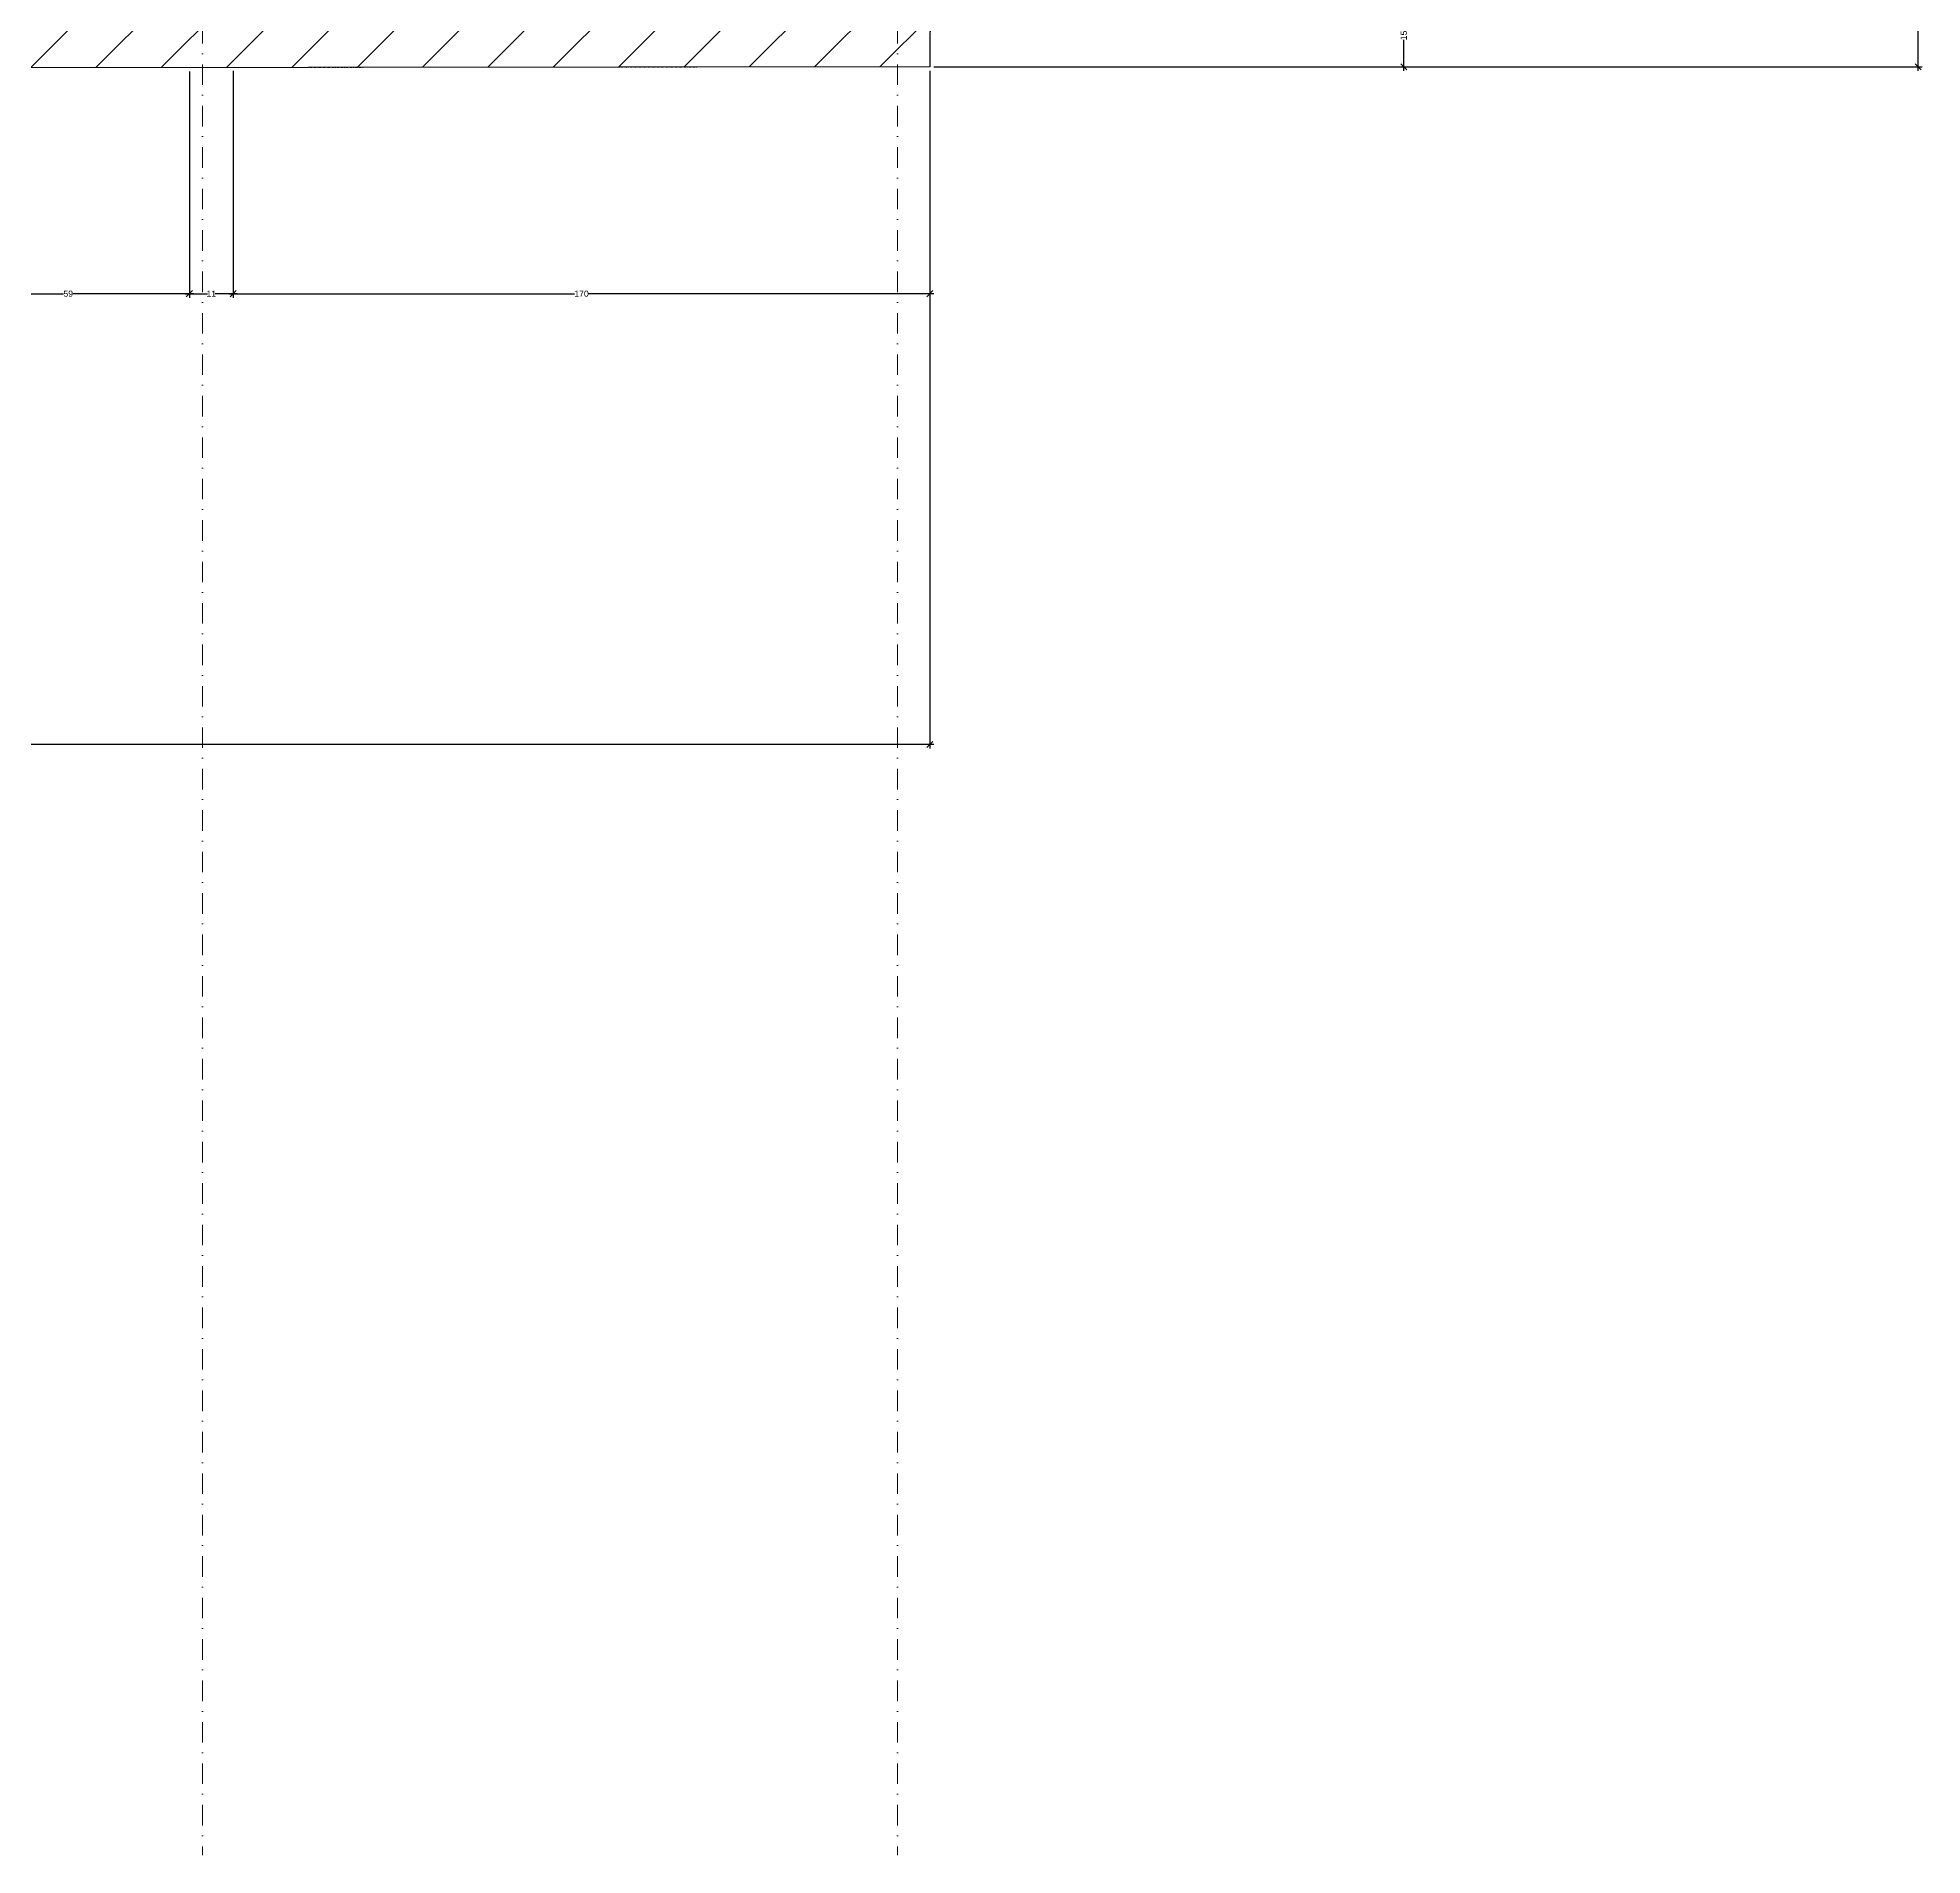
# Model space of a CAD drawing. Header units: centimetres. Extents: x -3748 to 36104, y 2014 to 15840.
# Drawn here: x -1833.7 to -1374.3, y 4840.6 to 5283.6 of the extents above; entities that cross this region are included whole.
import ezdxf

# ---------------------------------------------------------------- set-up
doc = ezdxf.new("R2010")
doc.units = ezdxf.units.CM
doc.header["$MEASUREMENT"] = 0
doc.linetypes.add('DASHDOT', pattern=[1, 0.5, -0.25, 0, -0.25])
doc.layers.get('0').update_dxf_attribs({"lineweight": 18})
doc.layers.get('DEFPOINTS').update_dxf_attribs({"color": 210})
for name, color, linetype, lineweight in [('Dettagli', 3, 'Continuous', 18), ('linee', 252, 'DASHDOT', 13), ('Muri esterni', 1, 'Continuous', 30), ('Quote', 5, 'Continuous', 18)]:
    doc.layers.add(name, color=color, linetype=linetype, lineweight=lineweight)
doc.styles.get("Standard").update_dxf_attribs({"font": 'Arial.ttf'})
doc.dimstyles.get("Standard").update_dxf_attribs({"dimtxt": 1.5, "dimasz": 1.5, "dimexe": 1, "dimexo": 1, "dimgap": 0.09, "dimtad": 0, "dimdec": 0, "dimzin": 0, "dimdsep": 46, "dimtxsty": 'Standard', "dimblk": 'OBLIQUE', "dimblk1": 'OBLIQUE', "dimblk2": 'OBLIQUE', "dimcen": 0.09, "dimdle": 1, "dimadec": 0, "dimazin": 0, "dimtfac": 1, "dimtdec": 0, "dimtofl": 0, "dimtmove": 0, "dimatfit": 3, "dimldrblk": 'OBLIQUE', "dimfxl": 1, "dimtolj": 1, "dimtzin": 0, "dimarcsym": 0})

# ---------------------------------------------------------------- blocks, each defined once
blk = doc.blocks.new('_Oblique')
at = {"color": 0, "linetype": 'ByBlock', "lineweight": -2}
blk.add_line((-0.5, -0.5), (0.5, 0.5), dxfattribs=at)
blk = doc.blocks.new('*D14')
at = {"layer": 'DEFPOINTS', "color": 0, "transparency": 16777216}
for p in [(-2214.94, 5275.9), (-1616.23, 5276.5), (-2214.94, 5111.33)]:
    blk.add_point(p, dxfattribs=at)
at = {"layer": 'Quote', "color": 0, "lineweight": -2, "transparency": 16777216}
for p, q in [((-2214.94, 5274.9), (-2214.94, 5110.33)), ((-1616.23, 5275.5), (-1616.23, 5110.33)), ((-2215.94, 5111.33), (-1917.32, 5111.33)), ((-1615.23, 5111.33), (-1913.85, 5111.33))]:
    blk.add_line(p, q, dxfattribs=at)
at = {"layer": 'Quote', "color": 0, "lineweight": -2, "transparency": 16777216, "xscale": 1.5, "yscale": 1.5, "zscale": 1.5, "rotation": 180}
blk.add_blockref('_Oblique', (-2214.94, 5111.33), dxfattribs=at)
at = {"layer": 'Quote', "color": 0, "lineweight": -2, "transparency": 16777216, "xscale": 1.5, "yscale": 1.5, "zscale": 1.5}
blk.add_blockref('_Oblique', (-1616.23, 5111.33), dxfattribs=at)
at = {"layer": 'Quote', "color": 0, "transparency": 16777216, "insert": (-1915.58, 5111.33), "char_height": 1.5, "attachment_point": 5}
blk.add_mtext('\\A1;599', dxfattribs=at)
blk = doc.blocks.new('*D15')
at = {"layer": 'DEFPOINTS', "color": 0, "transparency": 16777216}
for p in [(-1614.55, 5789.72), (-1616.23, 5276.5), (-1375.3, 5276.5)]:
    blk.add_point(p, dxfattribs=at)
at = {"layer": 'Quote', "color": 0, "lineweight": -2, "transparency": 16777216}
for p, q in [((-1613.55, 5789.72), (-1374.3, 5789.72)), ((-1375.3, 5790.72), (-1375.3, 5534.85)), ((-1375.3, 5275.5), (-1375.3, 5531.37)), ((-1615.23, 5276.5), (-1374.3, 5276.5))]:
    blk.add_line(p, q, dxfattribs=at)
at = {"layer": 'Quote', "color": 0, "lineweight": -2, "transparency": 16777216, "xscale": 1.5, "yscale": 1.5, "zscale": 1.5}
for p, rotation in [((-1375.3, 5789.72), 90), ((-1375.3, 5276.5), 270)]:
    blk.add_blockref('_Oblique', p, dxfattribs=dict(at, rotation=rotation))
at = {"layer": 'Quote', "color": 0, "transparency": 16777216, "insert": (-1375.3, 5533.11), "char_height": 1.5, "attachment_point": 5, "rotation": 90}
blk.add_mtext('\\A1;513', dxfattribs=at)
blk = doc.blocks.new('*D20')
at = {"layer": 'DEFPOINTS', "color": 0, "transparency": 16777216}
for p in [(-1616.18, 5291.76), (-1616.23, 5276.5), (-1500.7, 5276.5)]:
    blk.add_point(p, dxfattribs=at)
at = {"layer": 'Quote', "color": 0, "lineweight": -2, "transparency": 16777216}
for p, q in [((-1500.7, 5292.76), (-1500.7, 5285.22)), ((-1615.18, 5291.76), (-1499.7, 5291.76)), ((-1500.7, 5275.5), (-1500.7, 5283.04)), ((-1615.23, 5276.5), (-1499.7, 5276.5))]:
    blk.add_line(p, q, dxfattribs=at)
at = {"layer": 'Quote', "color": 0, "lineweight": -2, "transparency": 16777216, "xscale": 1.5, "yscale": 1.5, "zscale": 1.5}
for p, rotation in [((-1500.7, 5291.76), 90), ((-1500.7, 5276.5), 270)]:
    blk.add_blockref('_Oblique', p, dxfattribs=dict(at, rotation=rotation))
at = {"layer": 'Quote', "color": 0, "transparency": 16777216, "insert": (-1500.7, 5284.13), "char_height": 1.5, "attachment_point": 5, "rotation": 90}
blk.add_mtext('\\A1;15', dxfattribs=at)
blk = doc.blocks.new('*D21')
at = {"layer": 'DEFPOINTS', "color": 0, "transparency": 16777216}
for p in [(-1786.08, 5276.5), (-1616.23, 5276.5), (-1786.08, 5221.19)]:
    blk.add_point(p, dxfattribs=at)
at = {"layer": 'Quote', "color": 0, "lineweight": -2, "transparency": 16777216}
for p, q in [((-1786.08, 5275.5), (-1786.08, 5220.19)), ((-1616.23, 5275.5), (-1616.23, 5220.19)), ((-1787.08, 5221.19), (-1702.83, 5221.19)), ((-1615.23, 5221.19), (-1699.48, 5221.19))]:
    blk.add_line(p, q, dxfattribs=at)
at = {"layer": 'Quote', "color": 0, "lineweight": -2, "transparency": 16777216, "xscale": 1.5, "yscale": 1.5, "zscale": 1.5, "rotation": 180}
blk.add_blockref('_Oblique', (-1786.08, 5221.19), dxfattribs=at)
at = {"layer": 'Quote', "color": 0, "lineweight": -2, "transparency": 16777216, "xscale": 1.5, "yscale": 1.5, "zscale": 1.5}
blk.add_blockref('_Oblique', (-1616.23, 5221.19), dxfattribs=at)
at = {"layer": 'Quote', "color": 0, "transparency": 16777216, "insert": (-1701.15, 5221.19), "char_height": 1.5, "attachment_point": 5}
blk.add_mtext('\\A1;170', dxfattribs=at)
blk = doc.blocks.new('*D22')
at = {"layer": 'DEFPOINTS', "color": 0, "transparency": 16777216}
for p in [(-1796.74, 5276.32), (-1786.08, 5276.5), (-1796.74, 5221.19)]:
    blk.add_point(p, dxfattribs=at)
at = {"layer": 'Quote', "color": 0, "lineweight": -2, "transparency": 16777216}
for p, q in [((-1796.74, 5275.32), (-1796.74, 5220.19)), ((-1786.08, 5275.5), (-1786.08, 5220.19)), ((-1797.74, 5221.19), (-1792.36, 5221.19)), ((-1785.08, 5221.19), (-1790.46, 5221.19))]:
    blk.add_line(p, q, dxfattribs=at)
at = {"layer": 'Quote', "color": 0, "lineweight": -2, "transparency": 16777216, "xscale": 1.5, "yscale": 1.5, "zscale": 1.5, "rotation": 180}
blk.add_blockref('_Oblique', (-1796.74, 5221.19), dxfattribs=at)
at = {"layer": 'Quote', "color": 0, "lineweight": -2, "transparency": 16777216, "xscale": 1.5, "yscale": 1.5, "zscale": 1.5}
blk.add_blockref('_Oblique', (-1786.08, 5221.19), dxfattribs=at)
at = {"layer": 'Quote', "color": 0, "transparency": 16777216, "insert": (-1791.41, 5221.19), "char_height": 1.5, "attachment_point": 5}
blk.add_mtext('\\A1;11', dxfattribs=at)
blk = doc.blocks.new('*D23')
at = {"layer": 'DEFPOINTS', "color": 0, "transparency": 16777216}
for p in [(-1855.81, 5276.26), (-1796.74, 5276.32), (-1855.81, 5221.19)]:
    blk.add_point(p, dxfattribs=at)
at = {"layer": 'Quote', "color": 0, "lineweight": -2, "transparency": 16777216}
for p, q in [((-1855.81, 5275.26), (-1855.81, 5220.19)), ((-1796.74, 5275.32), (-1796.74, 5220.19)), ((-1856.81, 5221.19), (-1827.44, 5221.19)), ((-1795.74, 5221.19), (-1825.11, 5221.19))]:
    blk.add_line(p, q, dxfattribs=at)
at = {"layer": 'Quote', "color": 0, "lineweight": -2, "transparency": 16777216, "xscale": 1.5, "yscale": 1.5, "zscale": 1.5, "rotation": 180}
blk.add_blockref('_Oblique', (-1855.81, 5221.19), dxfattribs=at)
at = {"layer": 'Quote', "color": 0, "lineweight": -2, "transparency": 16777216, "xscale": 1.5, "yscale": 1.5, "zscale": 1.5}
blk.add_blockref('_Oblique', (-1796.74, 5221.19), dxfattribs=at)
at = {"layer": 'Quote', "color": 0, "transparency": 16777216, "insert": (-1826.28, 5221.19), "char_height": 1.5, "attachment_point": 5}
blk.add_mtext('\\A1;59', dxfattribs=at)

msp = doc.modelspace()

# ---------------------------------------------------------------- hatches: boundary and pattern name
at = {"layer": 'Dettagli'}
h = msp.add_hatch(dxfattribs=at)
h.set_pattern_fill('ANSI31', color=256, scale=90)
h.paths.add_polyline_path([(-2213.99, 5860.95), (-2214.94, 5275.9), (-1616.23, 5276.5), (-1614.55, 5789.72)])
h.paths.add_polyline_path([(-2078.55, 5804.56), (-1785.76, 5772.1), (-1749.29, 5768.06), (-1630.85, 5767.67), (-1632.41, 5291.73), (-1984.67, 5291.14), (-1984.67, 5291.09), (-1989.47, 5291.08), (-2040.93, 5291.01), (-2040.93, 5290.99), (-2080.29, 5290.91), (-2080.29, 5290.67), (-2084.13, 5290.68), (-2084.13, 5290.9), (-2127.32, 5290.82), (-2174.71, 5290.79), (-2174.71, 5290.74), (-2179.51, 5290.73), (-2199.88, 5290.78), (-2197.92, 5804.32)], flags=16)
h.paths.add_polyline_path([(-1643.28, 5526.84), (-1643.24, 5540.71, -0.405059), (-1631.55, 5554), (-1631.38, 5606.05), (-1644.63, 5605.83), (-1644.75, 5569.5, -0.410708), (-1650.34, 5566.05), (-1695.57, 5566.19, 0.245087), (-1683.56, 5546.07), (-1683.62, 5526.76)], flags=0)
h.paths.add_polyline_path([(-1866.15, 5316.36), (-1935.08, 5316.59), (-1934.85, 5387.36), (-1865.92, 5387.13)], flags=0)
h.paths.add_polyline_path([(-2082.75, 5369.38, -0.394444), (-2081.84, 5368.56, -0.38268), (-2080.96, 5369.38), (-2004.52, 5369.13, -0.394444), (-2003.61, 5368.3), (-2003.66, 5354.71, -0.434263), (-2002.78, 5355.68), (-1990.17, 5355.64, -0.394444), (-1989.26, 5354.82), (-1989.27, 5349.88), (-1984.48, 5349.86), (-1984.62, 5304.75), (-2040.89, 5304.94), (-2040.93, 5290.99), (-2127.32, 5290.82), (-2127.27, 5305.22), (-2179.47, 5305.39), (-2179.32, 5350.5), (-2174.52, 5350.49), (-2174.5, 5355.27, -0.434263), (-2173.62, 5356.24), (-2161.02, 5356.2, -0.394444), (-2160.11, 5355.38), (-2160.06, 5368.66, -0.434263), (-2159.18, 5369.63)], flags=0)
h.paths.add_polyline_path([(-2127.19, 5329.21), (-2040.81, 5328.93), (-2040.82, 5325.09), (-2127.2, 5325.37)], flags=0)

# ---------------------------------------------------------------- linework, layer by layer
at = {"layer": 'linee', "ltscale": 10}
for p, q in [((-1793.53, 6095.18), (-1793.53, 4840.6)), ((-1624.1, 6095.18), (-1624.1, 4840.6))]:
    msp.add_line(p, q, dxfattribs=at)
at = {"layer": 'linee'}
msp.add_lwpolyline([(-2293.15, 5870.35), (-1614.63, 5789.73), (-1616.23, 5276.5), (-2214.94, 5275.9)], dxfattribs=at)
at = {"layer": 'Muri esterni'}
for p, q in [((-1614.55, 5789.72), (-1616.23, 5276.5)), ((-1616.23, 5276.5), (-2214.94, 5275.9))]:
    msp.add_line(p, q, dxfattribs=at)

# ---------------------------------------------------------------- dimensions: what is measured, and where the dimension line sits
at = {"layer": 'Quote'}
dim = msp.add_linear_dim(base=(-1375.3, 5276.5), p1=(-1614.55, 5789.72), p2=(-1616.23, 5276.5), angle=90, dimstyle='Standard', dxfattribs=at)
dim.commit()
dim.dimension.update_dxf_attribs({"geometry": '*D15', "text_midpoint": (-1375.3, 5533.11)})
dim = msp.add_linear_dim(base=(-1500.7, 5276.5), p1=(-1616.18, 5291.76), p2=(-1616.23, 5276.5), angle=90, dimstyle='Standard', override={"dimtmove": 1}, dxfattribs=at)
dim.commit()
dim.dimension.update_dxf_attribs({"geometry": '*D20', "text_midpoint": (-1500.7, 5284.13)})
for base, p2, picture, middle in [((-2214.94, 5111.33), (-2214.94, 5275.9), '*D14', (-1915.58, 5111.33)), ((-1786.08, 5221.19), (-1786.08, 5276.5), '*D21', (-1701.15, 5221.19))]:
    dim = msp.add_linear_dim(base=base, p1=(-1616.23, 5276.5), p2=p2, dimstyle='Standard', dxfattribs=at)
    dim.commit()
    dim.dimension.update_dxf_attribs({"geometry": picture, "text_midpoint": middle})
for base, p1, p2, picture, middle in [((-1855.81, 5221.19), (-1796.74, 5276.32), (-1855.81, 5276.26), '*D23', (-1826.28, 5221.19)), ((-1796.74, 5221.19), (-1786.08, 5276.5), (-1796.74, 5276.32), '*D22', (-1791.41, 5221.19))]:
    dim = msp.add_linear_dim(base=base, p1=p1, p2=p2, dimstyle='Standard', override={"dimtmove": 1}, dxfattribs=at)
    dim.commit()
    dim.dimension.update_dxf_attribs({"geometry": picture, "text_midpoint": middle})

doc.saveas('drawing.dxf')
